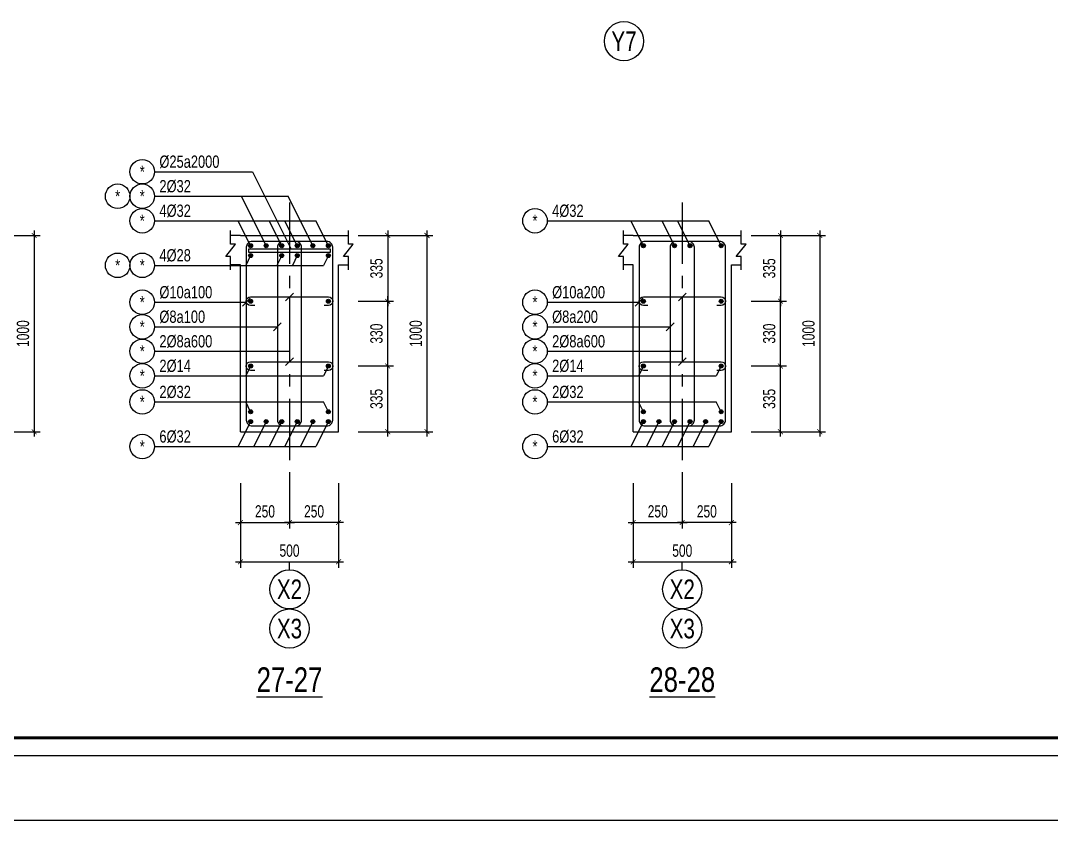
# Model space of a CAD drawing. Header units: millimetres. Extents: x -25284 to 100333, y 0 to 76881.
# Drawn here: x 21547 to 32045, y 0 to 8149 of the extents above; entities that cross this region are included whole.
import ezdxf
from ezdxf.enums import TextEntityAlignment as Align

# ---------------------------------------------------------------- set-up
doc = ezdxf.new("R2010")
doc.units = ezdxf.units.MM
doc.header["$LTSCALE"] = 500
doc.header["$MEASUREMENT"] = 0
doc.linetypes.add('CENTER', pattern=[2, 1.25, -0.25, 0.25, -0.25])
for name, color, linetype in [('CDC-KHUNGTEN', 7, 'Continuous'), ('KCS_AXIS_SUB', 5, 'CENTER'), ('KCS_BORDER', 3, 'Continuous'), ('KCS_CHI', 1, 'Continuous'), ('KCS_DIM', 1, 'Continuous'), ('KCS_SNODE', 6, 'Continuous'), ('KCS_STEEL', 4, 'Continuous'), ('KCS_TEXT', 2, 'Continuous'), ('KCS_TEXT_TK', 2, 'Continuous'), ('KCS_TEXT_TMCS', 4, 'Continuous')]:
    doc.layers.add(name, color=color, linetype=linetype)
doc.styles.add('KCS_BIGTEXT', font='arial.ttf', dxfattribs={"width": 0.75})
doc.styles.add('KCS_SMTEXT', font='arial.ttf', dxfattribs={"width": 0.7})
doc.dimstyles.new('KCS_DIM50_25', dxfattribs={"dimtxt": 125, "dimasz": 50, "dimexe": 60, "dimexo": 0, "dimgap": 50, "dimtad": 1, "dimdec": 0, "dimlfac": 0.5, "dimzin": 13, "dimdsep": 46, "dimtxsty": 'KCS_SMTEXT', "dimblk": 'ARCHTICK', "dimblk1": 'ARCHTICK', "dimcen": 0, "dimdle": 50, "dimclrd": 1, "dimclre": 1, "dimclrt": 2, "dimadec": 0, "dimazin": 0, "dimtfac": 1, "dimtdec": 0, "dimtix": 1, "dimtmove": 2, "dimatfit": 3, "dimfxl": 1, "dimtolj": 1, "dimtzin": 13, "dimarcsym": 0})

# ---------------------------------------------------------------- blocks, each defined once
blk = doc.blocks.new('_ArchTick')
at = {"color": 0, "linetype": 'ByBlock', "const_width": 0.15}
blk.add_lwpolyline([(-0.5, -0.5), (0.5, 0.5)], dxfattribs=at)
blk = doc.blocks.new('*D611')
at = {"layer": 'Defpoints', "color": 0, "transparency": 16777216}
for p in [(20986, 5960), (20986, 3960), (21686, 3960)]:
    blk.add_point(p, dxfattribs=at)
at = {"layer": 'KCS_DIM', "color": 1, "lineweight": -2, "transparency": 16777216}
for p, q in [((21686, 6010), (21686, 3910)), ((20986, 5960), (21746, 5960)), ((20986, 3960), (21746, 3960))]:
    blk.add_line(p, q, dxfattribs=at)
at = {"layer": 'KCS_DIM', "color": 1, "lineweight": -2, "transparency": 16777216, "xscale": 50, "yscale": 50, "zscale": 50}
for p, rotation in [((21686, 5960), 90), ((21686, 3960), 270)]:
    blk.add_blockref('_ArchTick', p, dxfattribs=dict(at, rotation=rotation))
at = {"layer": 'KCS_DIM', "color": 2, "transparency": 16777216, "insert": (21572, 4960), "char_height": 125, "attachment_point": 5, "rotation": 90, "style": 'KCS_SMTEXT'}
blk.add_mtext('\\A1;1000', dxfattribs=at)
blk = doc.blocks.new('*D612')
at = {"layer": 'Defpoints', "color": 0, "transparency": 16777216}
for p in [(23786, 3435), (24286, 3435), (24286, 3035)]:
    blk.add_point(p, dxfattribs=at)
at = {"layer": 'KCS_DIM', "color": 1, "lineweight": -2, "transparency": 16777216}
for p, q in [((23786, 3435), (23786, 2975)), ((24286, 3435), (24286, 2975)), ((23736, 3035), (24336, 3035))]:
    blk.add_line(p, q, dxfattribs=at)
at = {"layer": 'KCS_DIM', "color": 1, "lineweight": -2, "transparency": 16777216, "xscale": 50, "yscale": 50, "zscale": 50, "rotation": 180}
blk.add_blockref('_ArchTick', (23786, 3035), dxfattribs=at)
at = {"layer": 'KCS_DIM', "color": 1, "lineweight": -2, "transparency": 16777216, "xscale": 50, "yscale": 50, "zscale": 50}
blk.add_blockref('_ArchTick', (24286, 3035), dxfattribs=at)
at = {"layer": 'KCS_DIM', "color": 2, "transparency": 16777216, "insert": (24036, 3148), "char_height": 125, "attachment_point": 5, "style": 'KCS_SMTEXT'}
blk.add_mtext('\\A1;250', dxfattribs=at)
blk = doc.blocks.new('*D613')
at = {"layer": 'Defpoints', "color": 0, "transparency": 16777216}
for p in [(24286, 3435), (24786, 3435), (24286, 3035)]:
    blk.add_point(p, dxfattribs=at)
at = {"layer": 'KCS_DIM', "color": 1, "lineweight": -2, "transparency": 16777216}
for p, q in [((24286, 3435), (24286, 2975)), ((24786, 3435), (24786, 2975)), ((24836, 3035), (24236, 3035))]:
    blk.add_line(p, q, dxfattribs=at)
at = {"layer": 'KCS_DIM', "color": 1, "lineweight": -2, "transparency": 16777216, "xscale": 50, "yscale": 50, "zscale": 50, "rotation": 180}
blk.add_blockref('_ArchTick', (24286, 3035), dxfattribs=at)
at = {"layer": 'KCS_DIM', "color": 1, "lineweight": -2, "transparency": 16777216, "xscale": 50, "yscale": 50, "zscale": 50}
blk.add_blockref('_ArchTick', (24786, 3035), dxfattribs=at)
at = {"layer": 'KCS_DIM', "color": 2, "transparency": 16777216, "insert": (24536, 3148), "char_height": 125, "attachment_point": 5, "style": 'KCS_SMTEXT'}
blk.add_mtext('\\A1;250', dxfattribs=at)
blk = doc.blocks.new('*D614')
at = {"layer": 'Defpoints', "color": 0, "transparency": 16777216}
for p in [(23786, 3435), (24786, 3435), (24786, 2635)]:
    blk.add_point(p, dxfattribs=at)
at = {"layer": 'KCS_DIM', "color": 1, "lineweight": -2, "transparency": 16777216}
for p, q in [((23786, 3435), (23786, 2575)), ((24786, 3435), (24786, 2575)), ((23736, 2635), (24836, 2635))]:
    blk.add_line(p, q, dxfattribs=at)
at = {"layer": 'KCS_DIM', "color": 1, "lineweight": -2, "transparency": 16777216, "xscale": 50, "yscale": 50, "zscale": 50, "rotation": 180}
blk.add_blockref('_ArchTick', (23786, 2635), dxfattribs=at)
at = {"layer": 'KCS_DIM', "color": 1, "lineweight": -2, "transparency": 16777216, "xscale": 50, "yscale": 50, "zscale": 50}
blk.add_blockref('_ArchTick', (24786, 2635), dxfattribs=at)
at = {"layer": 'KCS_DIM', "color": 2, "transparency": 16777216, "insert": (24286, 2748), "char_height": 125, "attachment_point": 5, "style": 'KCS_SMTEXT'}
blk.add_mtext('\\A1;500', dxfattribs=at)
blk = doc.blocks.new('*D615')
at = {"layer": 'Defpoints', "color": 0, "transparency": 16777216}
for p in [(24986, 5290), (25286, 5290), (24986, 4630)]:
    blk.add_point(p, dxfattribs=at)
at = {"layer": 'KCS_DIM', "color": 1, "lineweight": -2, "transparency": 16777216}
for p, q in [((24986, 5290), (25346, 5290)), ((25286, 4580), (25286, 5340)), ((24986, 4630), (25346, 4630))]:
    blk.add_line(p, q, dxfattribs=at)
at = {"layer": 'KCS_DIM', "color": 1, "lineweight": -2, "transparency": 16777216, "xscale": 50, "yscale": 50, "zscale": 50}
for p, rotation in [((25286, 5290), 90), ((25286, 4630), 270)]:
    blk.add_blockref('_ArchTick', p, dxfattribs=dict(at, rotation=rotation))
at = {"layer": 'KCS_DIM', "color": 2, "transparency": 16777216, "insert": (25172, 4960), "char_height": 125, "attachment_point": 5, "rotation": 90, "style": 'KCS_SMTEXT'}
blk.add_mtext('\\A1;330', dxfattribs=at)
blk = doc.blocks.new('*D616')
at = {"layer": 'Defpoints', "color": 0, "transparency": 16777216}
for p in [(24986, 5960), (24986, 5290), (25286, 5290)]:
    blk.add_point(p, dxfattribs=at)
at = {"layer": 'KCS_DIM', "color": 1, "lineweight": -2, "transparency": 16777216}
for p, q in [((25286, 6010), (25286, 5240)), ((24986, 5960), (25346, 5960)), ((24986, 5290), (25346, 5290))]:
    blk.add_line(p, q, dxfattribs=at)
at = {"layer": 'KCS_DIM', "color": 1, "lineweight": -2, "transparency": 16777216, "xscale": 50, "yscale": 50, "zscale": 50}
for p, rotation in [((25286, 5960), 90), ((25286, 5290), 270)]:
    blk.add_blockref('_ArchTick', p, dxfattribs=dict(at, rotation=rotation))
at = {"layer": 'KCS_DIM', "color": 2, "transparency": 16777216, "insert": (25172, 5625), "char_height": 125, "attachment_point": 5, "rotation": 90, "style": 'KCS_SMTEXT'}
blk.add_mtext('\\A1;335', dxfattribs=at)
blk = doc.blocks.new('*D617')
at = {"layer": 'Defpoints', "color": 0, "transparency": 16777216}
for p in [(24986, 4630), (25286, 4630), (24986, 3960)]:
    blk.add_point(p, dxfattribs=at)
at = {"layer": 'KCS_DIM', "color": 1, "lineweight": -2, "transparency": 16777216}
for p, q in [((24986, 4630), (25346, 4630)), ((25286, 3910), (25286, 4680)), ((24986, 3960), (25346, 3960))]:
    blk.add_line(p, q, dxfattribs=at)
at = {"layer": 'KCS_DIM', "color": 1, "lineweight": -2, "transparency": 16777216, "xscale": 50, "yscale": 50, "zscale": 50}
for p, rotation in [((25286, 4630), 90), ((25286, 3960), 270)]:
    blk.add_blockref('_ArchTick', p, dxfattribs=dict(at, rotation=rotation))
at = {"layer": 'KCS_DIM', "color": 2, "transparency": 16777216, "insert": (25172, 4295), "char_height": 125, "attachment_point": 5, "rotation": 90, "style": 'KCS_SMTEXT'}
blk.add_mtext('\\A1;335', dxfattribs=at)
blk = doc.blocks.new('*D618')
at = {"layer": 'Defpoints', "color": 0, "transparency": 16777216}
for p in [(24986, 5960), (24986, 3960), (25686, 3960)]:
    blk.add_point(p, dxfattribs=at)
at = {"layer": 'KCS_DIM', "color": 1, "lineweight": -2, "transparency": 16777216}
for p, q in [((25686, 6010), (25686, 3910)), ((24986, 5960), (25746, 5960)), ((24986, 3960), (25746, 3960))]:
    blk.add_line(p, q, dxfattribs=at)
at = {"layer": 'KCS_DIM', "color": 1, "lineweight": -2, "transparency": 16777216, "xscale": 50, "yscale": 50, "zscale": 50}
for p, rotation in [((25686, 5960), 90), ((25686, 3960), 270)]:
    blk.add_blockref('_ArchTick', p, dxfattribs=dict(at, rotation=rotation))
at = {"layer": 'KCS_DIM', "color": 2, "transparency": 16777216, "insert": (25572, 4960), "char_height": 125, "attachment_point": 5, "rotation": 90, "style": 'KCS_SMTEXT'}
blk.add_mtext('\\A1;1000', dxfattribs=at)
blk = doc.blocks.new('KCS_SNODE')
at = {"layer": 'KCS_SNODE'}
blk.add_hatch(color=256, dxfattribs=at).paths.add_polyline_path([(-10, 0, 1), (10, 0, 1)])
blk.add_circle((0, 0), 10, dxfattribs=at)
blk = doc.blocks.new('*D619')
at = {"layer": 'Defpoints', "color": 0, "transparency": 16777216}
for p in [(27786, 3435), (28286, 3435), (28286, 3035)]:
    blk.add_point(p, dxfattribs=at)
at = {"layer": 'KCS_DIM', "color": 1, "lineweight": -2, "transparency": 16777216}
for p, q in [((27786, 3435), (27786, 2975)), ((28286, 3435), (28286, 2975)), ((27736, 3035), (28336, 3035))]:
    blk.add_line(p, q, dxfattribs=at)
at = {"layer": 'KCS_DIM', "color": 1, "lineweight": -2, "transparency": 16777216, "xscale": 50, "yscale": 50, "zscale": 50, "rotation": 180}
blk.add_blockref('_ArchTick', (27786, 3035), dxfattribs=at)
at = {"layer": 'KCS_DIM', "color": 1, "lineweight": -2, "transparency": 16777216, "xscale": 50, "yscale": 50, "zscale": 50}
blk.add_blockref('_ArchTick', (28286, 3035), dxfattribs=at)
at = {"layer": 'KCS_DIM', "color": 2, "transparency": 16777216, "insert": (28036, 3148), "char_height": 125, "attachment_point": 5, "style": 'KCS_SMTEXT'}
blk.add_mtext('\\A1;250', dxfattribs=at)
blk = doc.blocks.new('*D620')
at = {"layer": 'Defpoints', "color": 0, "transparency": 16777216}
for p in [(28286, 3435), (28786, 3435), (28286, 3035)]:
    blk.add_point(p, dxfattribs=at)
at = {"layer": 'KCS_DIM', "color": 1, "lineweight": -2, "transparency": 16777216}
for p, q in [((28286, 3435), (28286, 2975)), ((28786, 3435), (28786, 2975)), ((28836, 3035), (28236, 3035))]:
    blk.add_line(p, q, dxfattribs=at)
at = {"layer": 'KCS_DIM', "color": 1, "lineweight": -2, "transparency": 16777216, "xscale": 50, "yscale": 50, "zscale": 50, "rotation": 180}
blk.add_blockref('_ArchTick', (28286, 3035), dxfattribs=at)
at = {"layer": 'KCS_DIM', "color": 1, "lineweight": -2, "transparency": 16777216, "xscale": 50, "yscale": 50, "zscale": 50}
blk.add_blockref('_ArchTick', (28786, 3035), dxfattribs=at)
at = {"layer": 'KCS_DIM', "color": 2, "transparency": 16777216, "insert": (28536, 3148), "char_height": 125, "attachment_point": 5, "style": 'KCS_SMTEXT'}
blk.add_mtext('\\A1;250', dxfattribs=at)
blk = doc.blocks.new('*D621')
at = {"layer": 'Defpoints', "color": 0, "transparency": 16777216}
for p in [(27786, 3435), (28786, 3435), (28786, 2635)]:
    blk.add_point(p, dxfattribs=at)
at = {"layer": 'KCS_DIM', "color": 1, "lineweight": -2, "transparency": 16777216}
for p, q in [((27786, 3435), (27786, 2575)), ((28786, 3435), (28786, 2575)), ((27736, 2635), (28836, 2635))]:
    blk.add_line(p, q, dxfattribs=at)
at = {"layer": 'KCS_DIM', "color": 1, "lineweight": -2, "transparency": 16777216, "xscale": 50, "yscale": 50, "zscale": 50, "rotation": 180}
blk.add_blockref('_ArchTick', (27786, 2635), dxfattribs=at)
at = {"layer": 'KCS_DIM', "color": 1, "lineweight": -2, "transparency": 16777216, "xscale": 50, "yscale": 50, "zscale": 50}
blk.add_blockref('_ArchTick', (28786, 2635), dxfattribs=at)
at = {"layer": 'KCS_DIM', "color": 2, "transparency": 16777216, "insert": (28286, 2748), "char_height": 125, "attachment_point": 5, "style": 'KCS_SMTEXT'}
blk.add_mtext('\\A1;500', dxfattribs=at)
blk = doc.blocks.new('*D622')
at = {"layer": 'Defpoints', "color": 0, "transparency": 16777216}
for p in [(28986, 5290), (29286, 5290), (28986, 4630)]:
    blk.add_point(p, dxfattribs=at)
at = {"layer": 'KCS_DIM', "color": 1, "lineweight": -2, "transparency": 16777216}
for p, q in [((28986, 5290), (29346, 5290)), ((29286, 4580), (29286, 5340)), ((28986, 4630), (29346, 4630))]:
    blk.add_line(p, q, dxfattribs=at)
at = {"layer": 'KCS_DIM', "color": 1, "lineweight": -2, "transparency": 16777216, "xscale": 50, "yscale": 50, "zscale": 50}
for p, rotation in [((29286, 5290), 90), ((29286, 4630), 270)]:
    blk.add_blockref('_ArchTick', p, dxfattribs=dict(at, rotation=rotation))
at = {"layer": 'KCS_DIM', "color": 2, "transparency": 16777216, "insert": (29172, 4960), "char_height": 125, "attachment_point": 5, "rotation": 90, "style": 'KCS_SMTEXT'}
blk.add_mtext('\\A1;330', dxfattribs=at)
blk = doc.blocks.new('*D623')
at = {"layer": 'Defpoints', "color": 0, "transparency": 16777216}
for p in [(28986, 5960), (28986, 5290), (29286, 5290)]:
    blk.add_point(p, dxfattribs=at)
at = {"layer": 'KCS_DIM', "color": 1, "lineweight": -2, "transparency": 16777216}
for p, q in [((29286, 6010), (29286, 5240)), ((28986, 5960), (29346, 5960)), ((28986, 5290), (29346, 5290))]:
    blk.add_line(p, q, dxfattribs=at)
at = {"layer": 'KCS_DIM', "color": 1, "lineweight": -2, "transparency": 16777216, "xscale": 50, "yscale": 50, "zscale": 50}
for p, rotation in [((29286, 5960), 90), ((29286, 5290), 270)]:
    blk.add_blockref('_ArchTick', p, dxfattribs=dict(at, rotation=rotation))
at = {"layer": 'KCS_DIM', "color": 2, "transparency": 16777216, "insert": (29172, 5625), "char_height": 125, "attachment_point": 5, "rotation": 90, "style": 'KCS_SMTEXT'}
blk.add_mtext('\\A1;335', dxfattribs=at)
blk = doc.blocks.new('*D624')
at = {"layer": 'Defpoints', "color": 0, "transparency": 16777216}
for p in [(28986, 4630), (29286, 4630), (28986, 3960)]:
    blk.add_point(p, dxfattribs=at)
at = {"layer": 'KCS_DIM', "color": 1, "lineweight": -2, "transparency": 16777216}
for p, q in [((28986, 4630), (29346, 4630)), ((29286, 3910), (29286, 4680)), ((28986, 3960), (29346, 3960))]:
    blk.add_line(p, q, dxfattribs=at)
at = {"layer": 'KCS_DIM', "color": 1, "lineweight": -2, "transparency": 16777216, "xscale": 50, "yscale": 50, "zscale": 50}
for p, rotation in [((29286, 4630), 90), ((29286, 3960), 270)]:
    blk.add_blockref('_ArchTick', p, dxfattribs=dict(at, rotation=rotation))
at = {"layer": 'KCS_DIM', "color": 2, "transparency": 16777216, "insert": (29172, 4295), "char_height": 125, "attachment_point": 5, "rotation": 90, "style": 'KCS_SMTEXT'}
blk.add_mtext('\\A1;335', dxfattribs=at)
blk = doc.blocks.new('*D625')
at = {"layer": 'Defpoints', "color": 0, "transparency": 16777216}
for p in [(28986, 5960), (28986, 3960), (29686, 3960)]:
    blk.add_point(p, dxfattribs=at)
at = {"layer": 'KCS_DIM', "color": 1, "lineweight": -2, "transparency": 16777216}
for p, q in [((29686, 6010), (29686, 3910)), ((28986, 5960), (29746, 5960)), ((28986, 3960), (29746, 3960))]:
    blk.add_line(p, q, dxfattribs=at)
at = {"layer": 'KCS_DIM', "color": 1, "lineweight": -2, "transparency": 16777216, "xscale": 50, "yscale": 50, "zscale": 50}
for p, rotation in [((29686, 5960), 90), ((29686, 3960), 270)]:
    blk.add_blockref('_ArchTick', p, dxfattribs=dict(at, rotation=rotation))
at = {"layer": 'KCS_DIM', "color": 2, "transparency": 16777216, "insert": (29572, 4960), "char_height": 125, "attachment_point": 5, "rotation": 90, "style": 'KCS_SMTEXT'}
blk.add_mtext('\\A1;1000', dxfattribs=at)
blk = doc.blocks.new('Khung tên chuẩn')
at = {"layer": 'CDC-KHUNGTEN', "color": 8}
blk.add_lwpolyline([(75096, 1100), (83000, 1100), (83000, 58300), (3000, 58300), (3000, 1100), (75096, 1100)], dxfattribs=at)
at = {"layer": 'CDC-KHUNGTEN', "color": 255, "lineweight": 60}
blk.add_lwpolyline([(74900, 1400), (74900, 58000), (3300, 58000), (3300, 1400), (74900, 1400)], close=True, dxfattribs=at)
at = {"layer": 'Defpoints', "color": 1, "ltscale": 0.2}
blk.add_lwpolyline([(0, 0), (0, 59400), (84100, 59400), (84100, 0), (0, 0)], close=True, dxfattribs=at)

msp = doc.modelspace()

# ---------------------------------------------------------------- linework, layer by layer
at = {"layer": 'KCS_AXIS_SUB'}
for p, q in [((24285.9, 6297.1), (24285.9, 3434.6)), ((28285.9, 6297.1), (28285.9, 3434.6))]:
    msp.add_line(p, q, dxfattribs=at)
at = {"layer": 'KCS_BORDER'}
for p, q in [((23785.9, 5959.6), (23685.9, 5959.6)), ((23785.9, 5959.6), (24785.9, 5959.6)), ((24785.9, 5959.6), (24885.9, 5959.6)), ((27785.9, 5959.6), (27685.9, 5959.6)), ((27785.9, 5959.6), (28785.9, 5959.6)), ((28785.9, 5959.6), (28885.9, 5959.6)), ((23785.9, 5659.6), (23685.9, 5659.6)), ((23785.9, 3959.6), (23785.9, 5659.6)), ((24785.9, 3959.6), (24785.9, 5659.6)), ((24785.9, 5659.6), (24885.9, 5659.6)), ((27785.9, 5659.6), (27685.9, 5659.6)), ((27785.9, 3959.6), (27785.9, 5659.6)), ((28785.9, 3959.6), (28785.9, 5659.6)), ((28785.9, 5659.6), (28885.9, 5659.6)), ((23785.9, 3959.6), (24785.9, 3959.6)), ((27785.9, 3959.6), (28785.9, 3959.6))]:
    msp.add_line(p, q, dxfattribs=at)
at = {"layer": 'KCS_BORDER', "color": 1}
for points in [[(23685.9, 5609.6), (23685.9, 5747.1), (23635.9, 5747.1), (23735.9, 5872.1), (23685.9, 5872.1), (23685.9, 6009.6)], [(24885.9, 5609.6), (24885.9, 5747.1), (24835.9, 5747.1), (24935.9, 5872.1), (24885.9, 5872.1), (24885.9, 6009.6)], [(27685.9, 5609.6), (27685.9, 5747.1), (27635.9, 5747.1), (27735.9, 5872.1), (27685.9, 5872.1), (27685.9, 6009.6)], [(28885.9, 5609.6), (28885.9, 5747.1), (28835.9, 5747.1), (28935.9, 5872.1), (28885.9, 5872.1), (28885.9, 6009.6)]]:
    msp.add_lwpolyline(points, dxfattribs=at)
at = {"layer": 'KCS_CHI'}
for p, q in [((22910.9, 6609.6), (23908.9, 6609.6)), ((23908.9, 6609.6), (24303.4, 5820.6)), ((22910.9, 6359.6), (24271.5, 6359.6)), ((24048.3, 5855.6), (23796.3, 6359.6)), ((24523.5, 5855.6), (24271.5, 6359.6)), ((22910.9, 6109.6), (24554.9, 6109.6)), ((23889.9, 5855.6), (23762.9, 6109.6)), ((24206.7, 5855.6), (24079.7, 6109.6)), ((24365.1, 5855.6), (24238.1, 6109.6)), ((24681.9, 5855.6), (24554.9, 6109.6)), ((26910.9, 6109.6), (28554.9, 6109.6)), ((27889.9, 5855.6), (27762.9, 6109.6)), ((28206.7, 5855.6), (28079.7, 6109.6)), ((28365.1, 5855.6), (28238.1, 6109.6)), ((28681.9, 5855.6), (28554.9, 6109.6)), ((23889.9, 5755.6), (23839.9, 5655.6)), ((24206.7, 5755.6), (24156.7, 5655.6)), ((24365.1, 5755.6), (24315.1, 5655.6)), ((24681.9, 5755.6), (24631.9, 5655.6)), ((22910.9, 5655.6), (24631.9, 5655.6)), ((22910.9, 5279.6), (23845.9, 5279.6)), ((24285.9, 5333.6), (24285.9, 4673.6)), ((26910.9, 5279.6), (27845.9, 5279.6)), ((28285.9, 5333.6), (28285.9, 4673.6)), ((22910.9, 5029.6), (24162.7, 5029.6)), ((26910.9, 5029.6), (28162.7, 5029.6)), ((22910.9, 4779.6), (24285.9, 4779.6)), ((26910.9, 4779.6), (28285.9, 4779.6)), ((23889.9, 4629.6), (23839.9, 4529.6)), ((24681.9, 4629.6), (24631.9, 4529.6)), ((27889.9, 4629.6), (27839.9, 4529.6)), ((28681.9, 4629.6), (28631.9, 4529.6)), ((22910.9, 4529.6), (24631.9, 4529.6)), ((26910.9, 4529.6), (28631.9, 4529.6)), ((22910.9, 4263.6), (24631.9, 4263.6)), ((23889.9, 4163.6), (23839.9, 4263.6)), ((24681.9, 4163.6), (24631.9, 4263.6)), ((26910.9, 4263.6), (28631.9, 4263.6)), ((27889.9, 4163.6), (27839.9, 4263.6)), ((28681.9, 4163.6), (28631.9, 4263.6)), ((23889.9, 4063.6), (23762.9, 3809.6)), ((24048.3, 4063.6), (23921.3, 3809.6)), ((24206.7, 4063.6), (24079.7, 3809.6)), ((24365.1, 4063.6), (24238.1, 3809.6)), ((24523.5, 4063.6), (24396.5, 3809.6)), ((24681.9, 4063.6), (24554.9, 3809.6)), ((27889.9, 4063.6), (27762.9, 3809.6)), ((28048.3, 4063.6), (27921.3, 3809.6)), ((28206.7, 4063.6), (28079.7, 3809.6)), ((28365.1, 4063.6), (28238.1, 3809.6)), ((28523.5, 4063.6), (28396.5, 3809.6)), ((28681.9, 4063.6), (28554.9, 3809.6)), ((22910.9, 3809.6), (24554.9, 3809.6)), ((26910.9, 3809.6), (28554.9, 3809.6)), ((24285.9, 2554.6), (24285.9, 2634.6)), ((28285.9, 2554.6), (28285.9, 2634.6))]:
    msp.add_line(p, q, dxfattribs=at)
at = {"layer": 'KCS_CHI', "color": 3}
for p, q in [((24245.9, 5293.6), (24325.9, 5373.6)), ((28245.9, 5293.6), (28325.9, 5373.6)), ((23805.9, 5239.6), (23885.9, 5319.6)), ((27805.9, 5239.6), (27885.9, 5319.6)), ((24122.7, 4989.6), (24202.7, 5069.6)), ((28122.7, 4989.6), (28202.7, 5069.6)), ((24245.9, 4633.6), (24325.9, 4713.6)), ((28245.9, 4633.6), (28325.9, 4713.6))]:
    msp.add_line(p, q, dxfattribs=at)
at = {"layer": 'KCS_CHI'}
for centre in [(27692.3, 7939.3), (24285.9, 2354.6), (28285.9, 2354.6), (24285.9, 1954.6), (28285.9, 1954.6)]:
    msp.add_circle(centre, 200, dxfattribs=at)
at = {"layer": 'KCS_STEEL'}
for points in [[(23845.9, 5839.6), (23845.9, 4079.6, 0.4142136), (23905.9, 4019.6), (24665.9, 4019.6, 0.4142136), (24725.9, 4079.6), (24725.9, 5839.6, 0.4142136), (24665.9, 5899.6), (23905.9, 5899.6, 0.4142136), (23845.9, 5839.6)], [(24162.7, 5839.6), (24162.7, 4079.6, 0.4142136), (24222.7, 4019.6), (24349.1, 4019.6, 0.4142136), (24409.1, 4079.6), (24409.1, 5839.6, 0.4142136), (24349.1, 5899.6), (24222.7, 5899.6, 0.4142136), (24162.7, 5839.6)], [(27845.9, 5839.6), (27845.9, 4079.6, 0.4142136), (27905.9, 4019.6), (28665.9, 4019.6, 0.4142136), (28725.9, 4079.6), (28725.9, 5839.6, 0.4142136), (28665.9, 5899.6), (27905.9, 5899.6, 0.4142136), (27845.9, 5839.6)], [(28162.7, 5839.6), (28162.7, 4079.6, 0.4142136), (28222.7, 4019.6), (28349.1, 4019.6, 0.4142136), (28409.1, 4079.6), (28409.1, 5839.6, 0.4142136), (28349.1, 5899.6), (28222.7, 5899.6, 0.4142136), (28162.7, 5839.6)], [(23933.9, 5245.6), (23889.9, 5245.6, -1), (23889.9, 5333.6), (24681.9, 5333.6, -1), (24681.9, 5245.6), (24637.9, 5245.6)], [(27933.9, 5245.6), (27889.9, 5245.6, -1), (27889.9, 5333.6), (28681.9, 5333.6, -1), (28681.9, 5245.6), (28637.9, 5245.6)], [(23933.9, 4585.6), (23889.9, 4585.6, -1), (23889.9, 4673.6), (24681.9, 4673.6, -1), (24681.9, 4585.6), (24637.9, 4585.6)], [(27933.9, 4585.6), (27889.9, 4585.6, -1), (27889.9, 4673.6), (28681.9, 4673.6, -1), (28681.9, 4585.6), (28637.9, 4585.6)]]:
    msp.add_lwpolyline(points, format="xyb", dxfattribs=at)
at = {"layer": 'KCS_STEEL', "color": 5}
msp.add_lwpolyline([(23869.9, 5820.6), (23869.9, 5790.6), (24701.9, 5790.6), (24701.9, 5820.6), (23869.9, 5820.6)], dxfattribs=at)
at = {"layer": 'KCS_TEXT_TK', "color": 1}
for centre in [(22785.9, 6609.6), (22535.9, 6359.6), (22785.9, 6359.6), (22785.9, 6109.6), (26785.9, 6109.6), (22535.9, 5655.6), (22785.9, 5655.6), (22785.9, 5279.6), (26785.9, 5279.6), (22785.9, 5029.6), (26785.9, 5029.6), (22785.9, 4779.6), (26785.9, 4779.6), (22785.9, 4529.6), (26785.9, 4529.6), (22785.9, 4263.6), (26785.9, 4263.6), (22785.9, 3809.6), (26785.9, 3809.6)]:
    msp.add_circle(centre, 125, dxfattribs=at)

# ---------------------------------------------------------------- block references
at = {"xscale": 0.6000000003099577, "yscale": 0.6000000003099577, "zscale": 0.6000000003099577}
msp.add_blockref('Khung tên chuẩn', (0, 0), dxfattribs=at)
at = {"layer": 'KCS_STEEL', "xscale": 2, "yscale": 2, "zscale": 2}
for p in [(23889.9, 5855.6), (23889.9, 5755.6), (24048.3, 5855.6), (24206.7, 5855.6), (24206.7, 5755.6), (24365.1, 5855.6), (24365.1, 5755.6), (24523.5, 5855.6), (24681.9, 5855.6), (24681.9, 5755.6), (27889.9, 5855.6), (28206.7, 5855.6), (28365.1, 5855.6), (28681.9, 5855.6), (23889.9, 5289.6), (24681.9, 5289.6), (27889.9, 5289.6), (28681.9, 5289.6), (23889.9, 4629.6), (24681.9, 4629.6), (27889.9, 4629.6), (28681.9, 4629.6), (23889.9, 4163.6), (24681.9, 4163.6), (27889.9, 4163.6), (28681.9, 4163.6), (23889.9, 4063.6), (24048.3, 4063.6), (24206.7, 4063.6), (24365.1, 4063.6), (24523.5, 4063.6), (24681.9, 4063.6), (27889.9, 4063.6), (28048.3, 4063.6), (28206.7, 4063.6), (28365.1, 4063.6), (28523.5, 4063.6), (28681.9, 4063.6)]:
    msp.add_blockref('KCS_SNODE', p, dxfattribs=at)

# ---------------------------------------------------------------- texts
at = {"layer": 'KCS_TEXT', "color": 4, "style": 'KCS_BIGTEXT', "width": 0.75}
for s, p in [('Y7', (27692.3, 7939.3)), ('X2', (24285.9, 2354.6)), ('X2', (28285.9, 2354.6)), ('X3', (24285.9, 1954.6)), ('X3', (28285.9, 1954.6))]:
    msp.add_text(s, height=200, dxfattribs=at).set_placement(p, align=Align.MIDDLE_CENTER)
at = {"layer": 'KCS_TEXT', "style": 'KCS_SMTEXT', "width": 0.75}
for s, p in [('%%C25a2000', (22960.9, 6649.6)), ('2%%c32', (22960.9, 6399.6)), ('4%%c32', (22960.9, 6149.6)), ('4%%c32', (26960.9, 6149.6)), ('4%%c28', (22960.9, 5695.6)), ('%%C10a100', (22960.9, 5319.6)), ('%%C10a200', (26960.9, 5319.6)), ('%%C8a100', (22960.9, 5069.6)), ('%%C8a200', (26960.9, 5069.6)), ('2%%C8a600', (22960.9, 4819.6)), ('2%%C8a600', (26960.9, 4819.6)), ('2%%c14', (22960.9, 4569.6)), ('2%%c14', (26960.9, 4569.6)), ('2%%c32', (22960.9, 4303.6)), ('2%%c32', (26960.9, 4303.6)), ('6%%c32', (22960.9, 3849.6)), ('6%%c32', (26960.9, 3849.6))]:
    msp.add_text(s, height=125, dxfattribs=at).set_placement(p)
at = {"layer": 'KCS_TEXT_TK', "style": 'KCS_SMTEXT', "width": 0.75}
for p in [(22785.9, 6609.6), (22535.9, 6359.6), (22785.9, 6359.6), (22785.9, 6109.6), (26785.9, 6109.6), (22535.9, 5655.6), (22785.9, 5655.6), (22785.9, 5279.6), (26785.9, 5279.6), (22785.9, 5029.6), (26785.9, 5029.6), (22785.9, 4779.6), (26785.9, 4779.6), (22785.9, 4529.6), (26785.9, 4529.6), (22785.9, 4263.6), (26785.9, 4263.6), (22785.9, 3809.6), (26785.9, 3809.6)]:
    msp.add_text('*', height=125, dxfattribs=at).set_placement(p, align=Align.MIDDLE_CENTER)
at = {"layer": 'KCS_TEXT_TMCS', "color": 4, "style": 'KCS_SMTEXT', "width": 0.75}
for s, p in [('%%u27-27', (24285.9, 1309.6)), ('%%u28-28', (28285.9, 1309.6))]:
    msp.add_text(s, height=250, dxfattribs=at).set_placement(p, align=Align.CENTER)

# ---------------------------------------------------------------- dimensions: what is measured, and where the dimension line sits
at = {"layer": 'KCS_DIM'}
for base, p1, p2, picture, middle in [((21685.9, 3959.6), (20985.9, 5959.6), (20985.9, 3959.6), '*D611', (21572, 4959.6)), ((25285.9, 5289.6), (24985.9, 5959.6), (24985.9, 5289.6), '*D616', (25172, 5624.6)), ((25685.9, 3959.6), (24985.9, 5959.6), (24985.9, 3959.6), '*D618', (25572, 4959.6)), ((29285.9, 5289.6), (28985.9, 5959.6), (28985.9, 5289.6), '*D623', (29172, 5624.6)), ((29685.9, 3959.6), (28985.9, 5959.6), (28985.9, 3959.6), '*D625', (29572, 4959.6)), ((25285.9, 5289.6), (24985.9, 4629.6), (24985.9, 5289.6), '*D615', (25172, 4959.6)), ((29285.9, 5289.6), (28985.9, 4629.6), (28985.9, 5289.6), '*D622', (29172, 4959.6)), ((25285.9, 4629.6), (24985.9, 3959.6), (24985.9, 4629.6), '*D617', (25172, 4294.6)), ((29285.9, 4629.6), (28985.9, 3959.6), (28985.9, 4629.6), '*D624', (29172, 4294.6))]:
    dim = msp.add_linear_dim(base=base, p1=p1, p2=p2, angle=90, dimstyle='KCS_DIM50_25', dxfattribs=at)
    dim.commit()
    dim.dimension.update_dxf_attribs({"geometry": picture, "text_midpoint": middle})
for base, p1, p2, picture, middle in [((24285.9, 3034.6), (23785.9, 3434.6), (24285.9, 3434.6), '*D612', (24035.9, 3148.4)), ((24785.9, 2634.6), (23785.9, 3434.6), (24785.9, 3434.6), '*D614', (24285.9, 2748.4)), ((24285.9, 3034.6), (24785.9, 3434.6), (24285.9, 3434.6), '*D613', (24535.9, 3148.4)), ((28285.9, 3034.6), (27785.9, 3434.6), (28285.9, 3434.6), '*D619', (28035.9, 3148.4)), ((28785.9, 2634.6), (27785.9, 3434.6), (28785.9, 3434.6), '*D621', (28285.9, 2748.4)), ((28285.9, 3034.6), (28785.9, 3434.6), (28285.9, 3434.6), '*D620', (28535.9, 3148.4))]:
    dim = msp.add_linear_dim(base=base, p1=p1, p2=p2, dimstyle='KCS_DIM50_25', dxfattribs=at)
    dim.commit()
    dim.dimension.update_dxf_attribs({"geometry": picture, "text_midpoint": middle})

doc.saveas('drawing.dxf')
